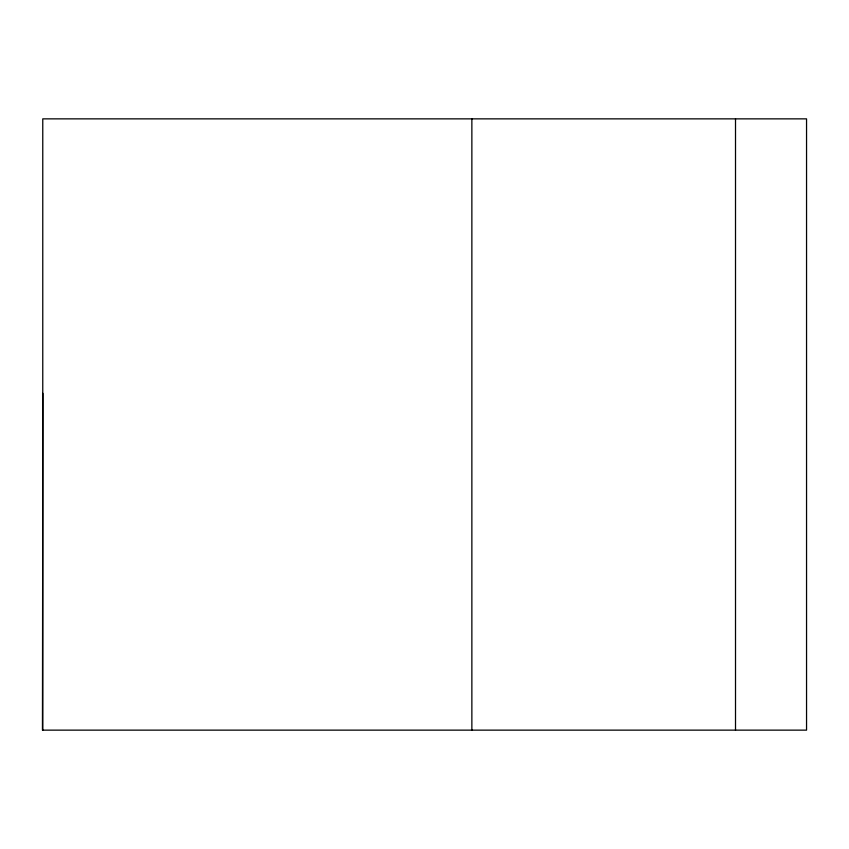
<?xml version="1.0" encoding="UTF-8"?>
<svg xmlns="http://www.w3.org/2000/svg" width="849" height="849" viewBox="0 0 849 849"><rect width="100%" height="100%" fill="white"/><g stroke="black" fill="none" stroke-linecap="round" stroke-linejoin="round"><path stroke-width="1.27" d="M42.874 393.342L42.45 730.14L806.55 730.14L806.55 118.86L42.768 118.86L42.768 730.14M735.51 118.86L735.51 730.14M471.864 118.86L471.864 730.14"/></g></svg>
